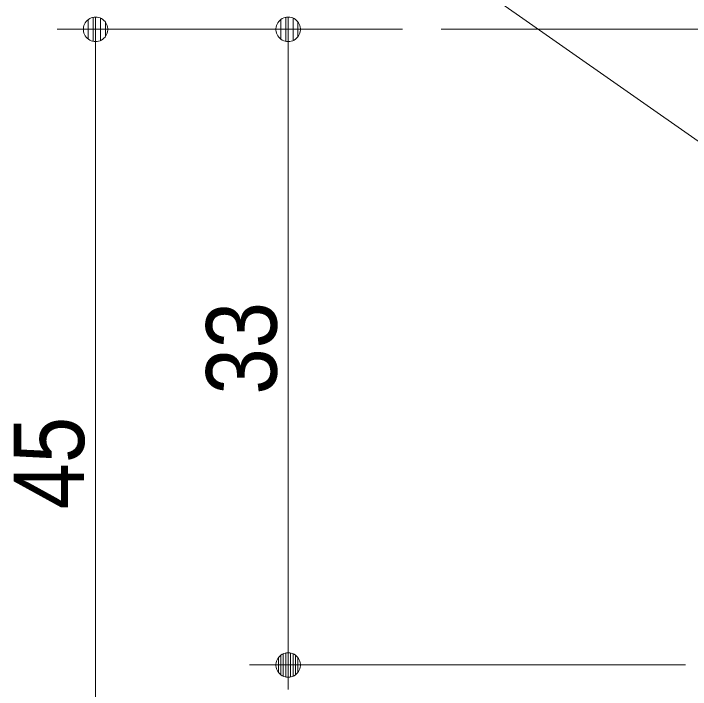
# Model space of a CAD drawing. Units: millimetres, scale not verified, with parts at other scales. Extents: x -6062 to 6062, y -3045 to 3045.
# Drawn here: x 151.7 to 503.2, y 647.5 to 998.4 of the extents above; entities that cross this region are included whole.
import ezdxf
from ezdxf.enums import TextEntityAlignment as Align

# ---------------------------------------------------------------- set-up
doc = ezdxf.new("R2010")
doc.units = ezdxf.units.MM
doc.header["$LTSCALE"] = 20
for name, color, linetype, lineweight in [('0-0_2寸法-3', 7, 'Continuous', 9), ('0-1_3一般', 7, 'Continuous', 9), ('0-4_0', 7, 'Continuous', 9), ('0-5_2寸法-1', 7, 'Continuous', 9)]:
    doc.layers.add(name, color=color, linetype=linetype, lineweight=lineweight)
doc.styles.add('ＭＳ Ｐゴシック', font='')
doc.styles.get('ＭＳ Ｐゴシック').set_extended_font_data('MS PGothic')

# ---------------------------------------------------------------- blocks, each defined once
blk = doc.blocks.new('グループ-29')
at = {"layer": '0-1_3一般'}
blk.add_line((43223.7, 19804.9), (64563.7, 19804.9), dxfattribs=at)
blk = doc.blocks.new('グループ-58')
at = {"layer": '0-1_3一般'}
blk.add_line((44636.2, 19804.9), (43223.7, 19804.9), dxfattribs=at)
blk = doc.blocks.new('グループ-59')
at = {"layer": '0-1_3一般'}
for name in ['グループ-58', 'グループ-29']:
    blk.add_blockref(name, (0, 0), dxfattribs=at)
blk = doc.blocks.new('_Dot')
at = {"layer": '0-4_0'}
for p, q in [((7.99, 6), (-7.99, 6)), ((-10, 0), (-20, 0)), ((9.78, 2), (-9.78, 2)), ((9.16, -3.98), (-9.16, -3.98)), ((6, -7.98), (-6, -7.98))]:
    blk.add_line(p, q, dxfattribs=at)
for points in [[(10, 0), (9.92, 1.25), (9.69, 2.49), (9.3, 3.68), (8.76, 4.82), (8.09, 5.88), (7.29, 6.85), (6.37, 7.71), (5.36, 8.44), (4.26, 9.05), (3.09, 9.51), (1.87, 9.82), (0.63, 9.98), (-0.63, 9.98), (-1.87, 9.82), (-3.09, 9.51), (-4.26, 9.05), (-5.36, 8.44), (-6.37, 7.71), (-7.29, 6.85), (-8.09, 5.88), (-8.76, 4.82), (-9.3, 3.68), (-9.69, 2.49), (-9.92, 1.25), (-10, 0), (0, 0)], [(-10, 0), (-9.92, -1.25), (-9.69, -2.49), (-9.3, -3.68), (-8.76, -4.82), (-8.09, -5.88), (-7.29, -6.85), (-6.37, -7.71), (-5.36, -8.44), (-4.26, -9.05), (-3.09, -9.51), (-1.87, -9.82), (-0.63, -9.98), (0.63, -9.98), (1.87, -9.82), (3.09, -9.51), (4.26, -9.05), (5.36, -8.44), (6.37, -7.71), (7.29, -6.85), (8.09, -5.88), (8.76, -4.82), (9.3, -3.68), (9.69, -2.49), (9.92, -1.25), (10, 0), (0, 0)]]:
    blk.add_lwpolyline(points, close=True, dxfattribs=at)

msp = doc.modelspace()

# ---------------------------------------------------------------- linework, layer by layer
at = {"layer": '0-0_2寸法-3'}
msp.add_lwpolyline([(510.68, 929.74), (352.86, 1040.25), (164.57, 1040.25)], dxfattribs=at)
at = {"layer": '0-5_2寸法-1'}
for p, q in [((274.31, 990.25), (174.31, 990.25)), ((353.68, 990.25), (274.31, 990.25)), ((194.31, 552.96), (194.31, 977.53)), ((294.31, 977.53), (294.31, 672.96)), ((500.68, 660.25), (274.31, 660.25)), ((500.68, 660.25), (274.31, 660.25))]:
    msp.add_line(p, q, dxfattribs=at)

# ---------------------------------------------------------------- block references
at = {"layer": '0-1_3一般', "xscale": 0.05, "yscale": 0.05}
msp.add_blockref('グループ-59', (-1787.5, 0), dxfattribs=at)
at = {"layer": '0-5_2寸法-1', "xscale": 0.6356201, "yscale": 0.6356201}
for p, rotation in [((194.31, 990.25), 90), ((294.31, 990.25), 90), ((294.31, 660.25), 270), ((294.31, 660.25), 90)]:
    msp.add_blockref('_Dot', p, dxfattribs=dict(at, rotation=rotation))

# ---------------------------------------------------------------- texts
at = {"layer": '0-5_2寸法-1', "style": 'ＭＳ Ｐゴシック', "width": 0.9}
for s, p in [('33', (299.37, 800.65)), ('45', (199.37, 741.04))]:
    msp.add_text(s, height=36.66, rotation=90, dxfattribs=at).set_placement(p, align=Align.BOTTOM_LEFT)

doc.saveas('drawing.dxf')
